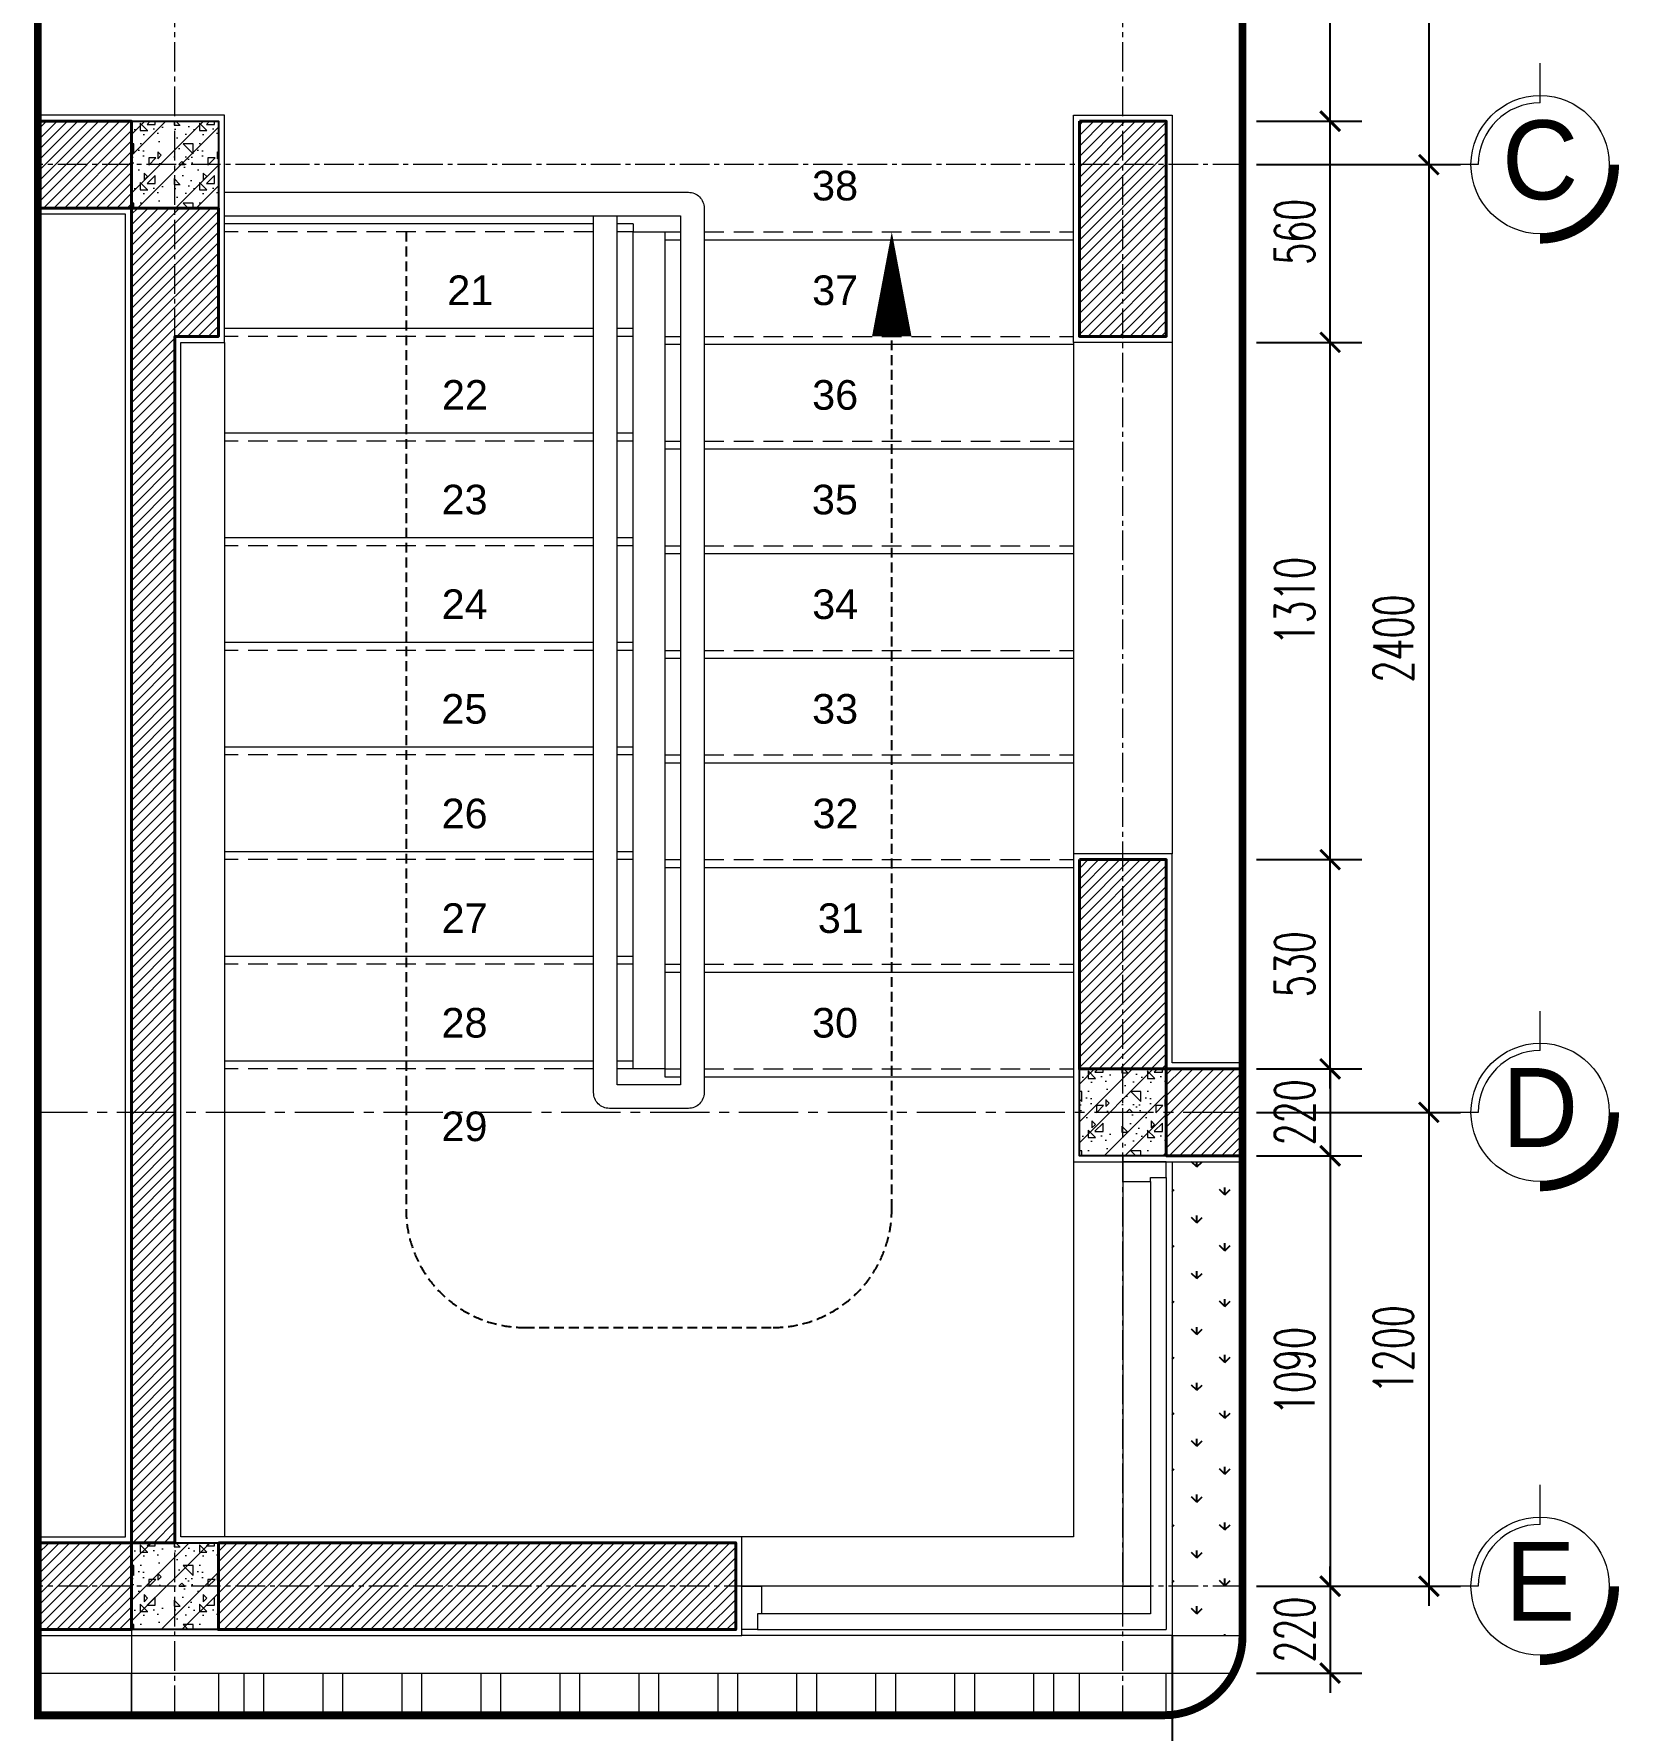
# Model space of a CAD drawing. Header units: millimetres. Extents: x -229618 to 2906, y -178063 to 96806.
# Drawn here: x -137444 to -133430, y -56448 to -52152 of the extents above; entities that cross this region are included whole.
import ezdxf
from ezdxf.enums import TextEntityAlignment as Align

# ---------------------------------------------------------------- set-up
doc = ezdxf.new("R2010")
doc.units = ezdxf.units.MM
doc.header["$LTSCALE"] = 200
doc.header["$MEASUREMENT"] = 0
doc.header["$PDMODE"] = 3
doc.header["$PDSIZE"] = 50
doc.linetypes.add('CENTER2', pattern=[1.125, 0.75, -0.125, 0.125, -0.125])
doc.linetypes.add('DASHED2', pattern=[0.375, 0.25, -0.125])
doc.layers.get('0').update_dxf_attribs({"color": 95, "linetype": 'CONTINUOUS'})
doc.layers.get('DEFPOINTS').update_dxf_attribs({"linetype": 'CONTINUOUS'})
for name, color, linetype, lineweight in [('cat', 1, 'CONTINUOUS', 40), ('hatch', 250, 'CONTINUOUS', 5), ('khuat', 8, 'DASHED2', 15), ('nho', 252, 'CONTINUOUS', 15), ('thay', 7, 'CONTINUOUS', 18), ('tim', 18, 'CENTER2', 9)]:
    doc.layers.add(name, color=color, linetype=linetype, lineweight=lineweight)
for name, color, linetype in [('Cayxanh', 99, 'CONTINUOUS'), ('COT', 2, 'CONTINUOUS'), ('DIM', 251, 'CONTINUOUS'), ('MANH', 9, 'CONTINUOUS'), ('TEXT', 33, 'CONTINUOUS'), ('VAT-LIEU', 251, 'CONTINUOUS')]:
    doc.layers.add(name, color=color, linetype=linetype)
doc.styles.add('Aria H iso', font='Vharial_0.ttf')
doc.styles.add('Arial iso', font='vnarial_0.ttf')
doc.styles.add('dam', font='Vhavanb_0.ttf', dxfattribs={"width": 0.9, "height": 450})
doc.styles.add('Scale', font='vnsimli.shx', dxfattribs={"width": 0.65, "bigfont": 'bigfont.shx'})
doc.dimstyles.new('Scale', dxfattribs={"dimscale": 75, "dimtxt": 2, "dimasz": 1, "dimexe": 1.6, "dimexo": 0, "dimgap": 0.8, "dimtad": 1, "dimdec": 0, "dimzin": 0, "dimdsep": 46, "dimtxsty": 'Scale', "dimblk": 'ARCHTICK', "dimcen": 0.1, "dimdle": 1, "dimclrd": 256, "dimclre": 256, "dimclrt": 3, "dimadec": 0, "dimazin": 0, "dimtfac": 1, "dimtdec": 0, "dimtix": 1, "dimtmove": 2, "dimatfit": 3, "dimldrblk": 'ARCHTICK', "dimfxl": 0, "dimtolj": 1, "dimtzin": 0, "dimarcsym": 0})
pattern_1 = [(0, (124.94, 19.25), (0, 150), [0, -150]), (0, (18.97, 84.1), (0, 150), [0, -150]), (0, (23.67, 57.69), (0, 150), [0, -150]), (0, (76.5, 70.01), (0, 150), [0, -150]), (0, (48.03, 113.15), (0, 150), [0, -150]), (0, (40.4, 94.07), (0, 150), [0, -150]), (0, (53.9, 126.06), (0, 150), [0, -150]), (0, (33.06, 138.68), (0, 150), [0, -150]), (0, (61.83, 105.81), (0, 150), [0, -150]), (0, (13.69, 106.4), (0, 150), [0, -150]), (0, (109.68, 106.99), (0, 150), [0, -150]), (0, (131.4, 111.1), (0, 150), [0, -150]), (0, (120.24, 95.83), (0, 150), [0, -150]), (0, (123.47, 75.3), (0, 150), [0, -150]), (0, (84.43, 93.2), (0, 150), [0, -150]), (0, (83.26, 51.82), (0, 150), [0, -150]), (0, (83.26, 38.9), (0, 150), [0, -150]), (0, (12.22, 35.97), (0, 150), [0, -150]), (0, (71.52, 53.58), (0, 150), [0, -150]), (0, (72.1, 3.7), (0, 150), [0, -150]), (0, (55.96, 35.68), (0, 150), [0, -150]), (0, (57.13, 21), (0, 150), [0, -150]), (0, (37.76, 10.15), (0, 150), [0, -150]), (0, (47.74, 30.1), (0, 150), [0, -150]), (0, (40.7, 36.27), (0, 150), [0, -150]), (45, (119.99, 31.66), (0, 150.00005), [12, -200.1321]), (135, (128.47, 40.14), (-150.00005, 0), [12, -200.1321]), (270, (119.99, 48.63), (150, -3e-14), [16.97055, -133.02945]), (180, (114.78, 33.57), (-2e-14, -150), [18, -132]), (270, (96.78, 33.57), (150, -3e-14), [18, -132]), (45, (96.78, 15.57), (0, 150.00005), [25.4559, -186.6762]), (90, (59.27, 43.94), (-150, 9e-15), [25.2, -124.8]), (180, (59.27, 69.14), (-2e-14, -150), [25.2, -124.8]), (315, (34.07, 69.14), (150.00005, -3e-14), [35.6382, -176.4939]), (135, (37.92, 16.97), (-150.00005, 0), [10.5, -201.6321]), (225, (30.5, 24.39), (-2e-14, -150.00005), [10.5, -201.6321]), (0, (23.08, 16.97), (0, 150), [14.84925, -135.15075]), (0, (92.75, 118.38), (0, 150), [20.625, -129.375]), (90, (113.38, 118.38), (-150, 9e-15), [20.625, -129.375]), (225, (113.38, 139), (-2e-14, -150.00005), [29.1681, -182.96385]), (270, (75.4, 121.36), (150, -3e-14), [18.75, -131.25]), (0, (75.4, 102.61), (0, 150), [18.75, -131.25]), (135, (94.16, 102.61), (-150.00005, 0), [26.51655, -185.61555]), (45, (84.95, 127.14), (0, 150.00005), [12.75, -199.3821]), (135, (93.96, 136.16), (-150.00005, 0), [12.75, -199.3821]), (270, (84.95, 145.17), (150, -3e-14), [18.0312, -131.9688]), (135, (26.05, 116.34), (-150.00005, 0), [21.21315, -190.9188]), (0, (11.05, 116.34), (0, 150), [15, -135]), (270, (11.05, 131.34), (150, -3e-14), [15, -135]), (45, (0, 0), (-74.24621, 74.24621), []), (45, (52.5, 0), (-74.24621, 74.24621), [])]

# ---------------------------------------------------------------- blocks, each defined once
blk = doc.blocks.new('tr')
at = {"layer": 'thay', "ltscale": 600}
for p, q in [((0, -200), (0, 0)), ((313.2, -513.2), (513.2, -513.2))]:
    blk.add_line(p, q, dxfattribs=at)
at = {"layer": 'thay', "ltscale": 600, "const_width": 50}
blk.add_lwpolyline([(-375, -513.2, 0.414214), (0, -888.2, 0.414214)], format="xyb", dxfattribs=at)
at = {"layer": 'thay', "ltscale": 600}
blk.add_circle((0, -513.2), 350, dxfattribs=at)
blk.add_arc((0, -513.2), 313.2, 0, 90, dxfattribs=at)
at = {"layer": 'TEXT', "linetype": 'Continuous', "style": 'Aria H iso'}
blk.add_attdef('A', text='', height=350, dxfattribs=at).set_placement((0, -670.6), align=Align.CENTER)
blk = doc.blocks.new('_ArchTick')
at = {"color": 0, "linetype": 'ByBlock', "const_width": 0.15}
blk.add_lwpolyline([(-0.5, -0.5), (0.5, 0.5)], dxfattribs=at)
blk = doc.blocks.new('*D1089')
at = {"layer": 'DEFPOINTS', "color": 0}
for p in [(-134348.2, -50683.4), (-134348.2, -52483.4), (-133911.6, -52483.4)]:
    blk.add_point(p, dxfattribs=at)
at = {"layer": 'DIM', "lineweight": -2}
for p, q in [((-133911.6, -50633.4), (-133911.6, -52533.4)), ((-134348.2, -50683.4), (-133831.6, -50683.4)), ((-134348.2, -52483.4), (-133831.6, -52483.4))]:
    blk.add_line(p, q, dxfattribs=at)
at = {"layer": 'DIM', "lineweight": -2, "xscale": 50, "yscale": 50, "zscale": 50}
for p, rotation in [((-133911.6, -50683.4), 90), ((-133911.6, -52483.4), 270)]:
    blk.add_blockref('_ArchTick', p, dxfattribs=dict(at, rotation=rotation))
at = {"layer": 'DIM', "color": 3, "insert": (-134001.6, -51583.4), "char_height": 100, "attachment_point": 5, "rotation": 90, "style": 'Scale'}
blk.add_mtext('\\A1;1800', dxfattribs=at)
blk = doc.blocks.new('*D1090')
at = {"layer": 'DEFPOINTS', "color": 0}
for p in [(-134348.2, -52483.4), (-134348.2, -54883.4), (-133911.6, -54883.4)]:
    blk.add_point(p, dxfattribs=at)
at = {"layer": 'DIM', "lineweight": -2}
for p, q in [((-133911.6, -52433.4), (-133911.6, -54933.4)), ((-134348.2, -52483.4), (-133831.6, -52483.4)), ((-134348.2, -54883.4), (-133831.6, -54883.4))]:
    blk.add_line(p, q, dxfattribs=at)
at = {"layer": 'DIM', "lineweight": -2, "xscale": 50, "yscale": 50, "zscale": 50}
for p, rotation in [((-133911.6, -52483.4), 90), ((-133911.6, -54883.4), 270)]:
    blk.add_blockref('_ArchTick', p, dxfattribs=dict(at, rotation=rotation))
at = {"layer": 'DIM', "color": 3, "insert": (-134001.6, -53683.4), "char_height": 100, "attachment_point": 5, "rotation": 90, "style": 'Scale'}
blk.add_mtext('\\A1;2400', dxfattribs=at)
blk = doc.blocks.new('*D1091')
at = {"layer": 'DEFPOINTS', "color": 0}
for p in [(-134348.2, -54883.4), (-134348.2, -56083.4), (-133911.6, -56083.4)]:
    blk.add_point(p, dxfattribs=at)
at = {"layer": 'DIM', "lineweight": -2}
for p, q in [((-133911.6, -54833.4), (-133911.6, -56133.4)), ((-134348.2, -54883.4), (-133831.6, -54883.4)), ((-134348.2, -56083.4), (-133831.6, -56083.4))]:
    blk.add_line(p, q, dxfattribs=at)
at = {"layer": 'DIM', "lineweight": -2, "xscale": 50, "yscale": 50, "zscale": 50}
for p, rotation in [((-133911.6, -54883.4), 90), ((-133911.6, -56083.4), 270)]:
    blk.add_blockref('_ArchTick', p, dxfattribs=dict(at, rotation=rotation))
at = {"layer": 'DIM', "color": 3, "insert": (-134001.6, -55483.4), "char_height": 100, "attachment_point": 5, "rotation": 90, "style": 'Scale'}
blk.add_mtext('\\A1;1200', dxfattribs=at)
blk = doc.blocks.new('*D1097')
at = {"layer": 'DEFPOINTS', "color": 0}
for p in [(-134561.6, -56208.4), (-134686.6, -56579.9), (-134561.6, -56738.3)]:
    blk.add_point(p, dxfattribs=at)
at = {"layer": 'DIM', "lineweight": -2}
for p, q in [((-134561.6, -56208.4), (-134561.6, -56818.3)), ((-134686.6, -56579.9), (-134686.6, -56818.3)), ((-134686.6, -56738.3), (-134736.6, -56738.3)), ((-134686.6, -56738.3), (-134561.6, -56738.3)), ((-134561.6, -56738.3), (-134511.6, -56738.3))]:
    blk.add_line(p, q, dxfattribs=at)
at = {"layer": 'DIM', "lineweight": -2, "xscale": 50, "yscale": 50, "zscale": 50}
blk.add_blockref('_ArchTick', (-134686.6, -56738.3), dxfattribs=at)
at = {"layer": 'DIM', "lineweight": -2, "xscale": 50, "yscale": 50, "zscale": 50, "rotation": 180}
blk.add_blockref('_ArchTick', (-134561.6, -56738.3), dxfattribs=at)
at = {"layer": 'DIM', "color": 3, "insert": (-134624.1, -56648.3), "char_height": 100, "attachment_point": 5, "style": 'Scale'}
blk.add_mtext('\\A1;125', dxfattribs=at)
blk = doc.blocks.new('*D1109')
at = {"layer": 'DEFPOINTS', "color": 0}
for p in [(-134348.2, -54243.4), (-134161.6, -54243.4), (-134348.2, -54773.4)]:
    blk.add_point(p, dxfattribs=at)
at = {"layer": 'DIM', "lineweight": -2}
for p, q in [((-134161.6, -54823.4), (-134161.6, -54193.4)), ((-134348.2, -54243.4), (-134081.6, -54243.4)), ((-134348.2, -54773.4), (-134081.6, -54773.4))]:
    blk.add_line(p, q, dxfattribs=at)
at = {"layer": 'DIM', "lineweight": -2, "xscale": 50, "yscale": 50, "zscale": 50}
for p, rotation in [((-134161.6, -54243.4), 90), ((-134161.6, -54773.4), 270)]:
    blk.add_blockref('_ArchTick', p, dxfattribs=dict(at, rotation=rotation))
at = {"layer": 'DIM', "color": 3, "insert": (-134251.6, -54508.4), "char_height": 100, "attachment_point": 5, "rotation": 90, "style": 'Scale'}
blk.add_mtext('\\A1;530', dxfattribs=at)
blk = doc.blocks.new('*D1110')
at = {"layer": 'DEFPOINTS', "color": 0}
for p in [(-134348.2, -54773.4), (-134348.2, -54993.4), (-134161.6, -54993.4)]:
    blk.add_point(p, dxfattribs=at)
at = {"layer": 'DIM', "lineweight": -2}
for p, q in [((-134161.6, -54773.4), (-134161.6, -54723.4)), ((-134348.2, -54773.4), (-134081.6, -54773.4)), ((-134161.6, -54773.4), (-134161.6, -54993.4)), ((-134348.2, -54993.4), (-134081.6, -54993.4)), ((-134161.6, -54993.4), (-134161.6, -55043.4))]:
    blk.add_line(p, q, dxfattribs=at)
at = {"layer": 'DIM', "lineweight": -2, "xscale": 50, "yscale": 50, "zscale": 50}
for p, rotation in [((-134161.6, -54773.4), 270), ((-134161.6, -54993.4), 90)]:
    blk.add_blockref('_ArchTick', p, dxfattribs=dict(at, rotation=rotation))
at = {"layer": 'DIM', "color": 3, "insert": (-134251.6, -54883.4), "char_height": 100, "attachment_point": 5, "rotation": 90, "style": 'Scale'}
blk.add_mtext('\\A1;220', dxfattribs=at)
blk = doc.blocks.new('*D1111')
at = {"layer": 'DEFPOINTS', "color": 0}
for p in [(-134348.2, -54993.4), (-134348.2, -56083.4), (-134161.6, -56083.4)]:
    blk.add_point(p, dxfattribs=at)
at = {"layer": 'DIM', "lineweight": -2}
for p, q in [((-134161.6, -54943.4), (-134161.6, -56133.4)), ((-134348.2, -54993.4), (-134081.6, -54993.4)), ((-134348.2, -56083.4), (-134081.6, -56083.4))]:
    blk.add_line(p, q, dxfattribs=at)
at = {"layer": 'DIM', "lineweight": -2, "xscale": 50, "yscale": 50, "zscale": 50}
for p, rotation in [((-134161.6, -54993.4), 90), ((-134161.6, -56083.4), 270)]:
    blk.add_blockref('_ArchTick', p, dxfattribs=dict(at, rotation=rotation))
at = {"layer": 'DIM', "color": 3, "insert": (-134251.6, -55538.4), "char_height": 100, "attachment_point": 5, "rotation": 90, "style": 'Scale'}
blk.add_mtext('\\A1;1090', dxfattribs=at)
blk = doc.blocks.new('*D1112')
at = {"layer": 'DEFPOINTS', "color": 0}
for p in [(-134348.2, -56083.4), (-134348.2, -56303.4), (-134161.6, -56303.4)]:
    blk.add_point(p, dxfattribs=at)
at = {"layer": 'DIM', "lineweight": -2}
for p, q in [((-134161.6, -56083.4), (-134161.6, -56033.4)), ((-134348.2, -56083.4), (-134081.6, -56083.4)), ((-134161.6, -56083.4), (-134161.6, -56303.4)), ((-134348.2, -56303.4), (-134081.6, -56303.4)), ((-134161.6, -56303.4), (-134161.6, -56353.4))]:
    blk.add_line(p, q, dxfattribs=at)
at = {"layer": 'DIM', "lineweight": -2, "xscale": 50, "yscale": 50, "zscale": 50}
for p, rotation in [((-134161.6, -56083.4), 270), ((-134161.6, -56303.4), 90)]:
    blk.add_blockref('_ArchTick', p, dxfattribs=dict(at, rotation=rotation))
at = {"layer": 'DIM', "color": 3, "insert": (-134251.6, -56193.4), "char_height": 100, "attachment_point": 5, "rotation": 90, "style": 'Scale'}
blk.add_mtext('\\A1;220', dxfattribs=at)
blk = doc.blocks.new('*D1113')
at = {"layer": 'DEFPOINTS', "color": 0}
for p in [(-134348.2, -52933.4), (-134161.6, -52933.4), (-134348.2, -54243.4)]:
    blk.add_point(p, dxfattribs=at)
at = {"layer": 'DIM', "lineweight": -2}
for p, q in [((-134161.6, -54293.4), (-134161.6, -52883.4)), ((-134348.2, -52933.4), (-134081.6, -52933.4)), ((-134348.2, -54243.4), (-134081.6, -54243.4))]:
    blk.add_line(p, q, dxfattribs=at)
at = {"layer": 'DIM', "lineweight": -2, "xscale": 50, "yscale": 50, "zscale": 50}
for p, rotation in [((-134161.6, -52933.4), 90), ((-134161.6, -54243.4), 270)]:
    blk.add_blockref('_ArchTick', p, dxfattribs=dict(at, rotation=rotation))
at = {"layer": 'DIM', "color": 3, "insert": (-134251.6, -53588.4), "char_height": 100, "attachment_point": 5, "rotation": 90, "style": 'Scale'}
blk.add_mtext('\\A1;1310', dxfattribs=at)
blk = doc.blocks.new('*D1114')
at = {"layer": 'DEFPOINTS', "color": 0}
for p in [(-134348.2, -52373.4), (-134161.6, -52373.4), (-134348.2, -52933.4)]:
    blk.add_point(p, dxfattribs=at)
at = {"layer": 'DIM', "lineweight": -2}
for p, q in [((-134161.6, -52983.4), (-134161.6, -52323.4)), ((-134348.2, -52373.4), (-134081.6, -52373.4)), ((-134348.2, -52933.4), (-134081.6, -52933.4))]:
    blk.add_line(p, q, dxfattribs=at)
at = {"layer": 'DIM', "lineweight": -2, "xscale": 50, "yscale": 50, "zscale": 50}
for p, rotation in [((-134161.6, -52373.4), 90), ((-134161.6, -52933.4), 270)]:
    blk.add_blockref('_ArchTick', p, dxfattribs=dict(at, rotation=rotation))
at = {"layer": 'DIM', "color": 3, "insert": (-134251.6, -52653.4), "char_height": 100, "attachment_point": 5, "rotation": 90, "style": 'Scale'}
blk.add_mtext('\\A1;560', dxfattribs=at)
blk = doc.blocks.new('*D1115')
at = {"layer": 'DEFPOINTS', "color": 0}
for p in [(-134348.2, -50808.4), (-134161.6, -50808.4), (-134348.2, -52373.4)]:
    blk.add_point(p, dxfattribs=at)
at = {"layer": 'DIM', "lineweight": -2}
for p, q in [((-134161.6, -52423.4), (-134161.6, -50758.4)), ((-134348.2, -50808.4), (-134081.6, -50808.4)), ((-134348.2, -52373.4), (-134081.6, -52373.4))]:
    blk.add_line(p, q, dxfattribs=at)
at = {"layer": 'DIM', "lineweight": -2, "xscale": 50, "yscale": 50, "zscale": 50}
for p, rotation in [((-134161.6, -50808.4), 90), ((-134161.6, -52373.4), 270)]:
    blk.add_blockref('_ArchTick', p, dxfattribs=dict(at, rotation=rotation))
at = {"layer": 'DIM', "color": 3, "insert": (-134251.6, -51590.9), "char_height": 100, "attachment_point": 5, "rotation": 90, "style": 'Scale'}
blk.add_mtext('\\A1;1565', dxfattribs=at)

msp = doc.modelspace()

# ---------------------------------------------------------------- hatches: boundary and pattern name
at = {"layer": 'Cayxanh', "linetype": 'Continuous'}
h = msp.add_hatch(dxfattribs=at)
h.set_pattern_fill('GRASS', color=256, scale=100, style=0)
h.set_pattern_definition([(90, (-141358.14, 136109.234), (70.710678, 70.710678), [18.75, -122.671356]), (135, (-141358.14, 136109.23), (70.71068, 70.71068), [18.75, -81.25]), (45, (-141358.14, 136109.23), (70.71068, -70.71068), [18.75, -81.25])])
h.paths.add_polyline_path([(-134561.6, -55008.4), (-134383.5, -55008.4), (-134383.5, -56083.4), (-134561.6, -56083.4)])
h.paths.add_polyline_path([(-134561.6, -56083.4), (-134383.5, -56083.4), (-134383.5, -56208.4), (-134561.6, -56208.4)])
at = {"layer": 'hatch', "linetype": 'Continuous'}
h = msp.add_hatch(dxfattribs=at)
h.set_pattern_fill('ANSI31', color=256, scale=150, style=0)
h.paths.add_polyline_path([(-137433.8, -55973.4), (-137196.6, -55973.4), (-137196.6, -56193.4), (-137433.8, -56193.4)])
h.paths.add_polyline_path([(-137433.8, -52373.4), (-137196.6, -52373.4), (-137196.6, -52593.4), (-137433.8, -52593.4)])
h.paths.add_polyline_path([(-136976.6, -55973.4), (-135666.6, -55973.4), (-135666.6, -56193.4), (-136976.6, -56193.4)])
h.paths.add_polyline_path([(-137196.6, -52593.4), (-136976.6, -52593.4), (-136976.6, -52918.4), (-137086.6, -52918.4), (-137086.6, -55973.4), (-137196.6, -55973.4)])
h = msp.add_hatch(dxfattribs=at)
h.set_pattern_fill('BT', color=256, scale=150, style=0)
h.set_pattern_definition(pattern_1)
h.paths.add_polyline_path([(-136976.6, -52593.4), (-137196.6, -52593.4), (-137196.6, -52373.4), (-136976.6, -52373.4)])
h = msp.add_hatch(dxfattribs=at)
h.set_pattern_fill('ANSI31', color=256, scale=150, style=0)
h.paths.add_polyline_path([(-134796.6, -52373.4), (-134576.6, -52373.4), (-134576.6, -52918.4), (-134796.6, -52918.4)])
h = msp.add_hatch(dxfattribs=at)
h.set_pattern_fill('ANSI31', color=256, scale=150, style=0)
h.paths.add_polyline_path([(-134576.6, -54773.4), (-134383.5, -54773.4), (-134383.5, -54993.4), (-134576.6, -54993.4)])
h.paths.add_polyline_path([(-134796.6, -54243.4), (-134796.6, -54773.4), (-134576.6, -54773.4), (-134576.6, -54243.4)])
h = msp.add_hatch(dxfattribs=at)
h.set_pattern_fill('BT', color=256, scale=150, style=0)
h.set_pattern_definition(pattern_1)
h.paths.add_polyline_path([(-134576.6, -54773.4), (-134576.6, -54993.4), (-134796.6, -54993.4), (-134796.6, -54773.4)])
h = msp.add_hatch(dxfattribs=at)
h.set_pattern_fill('BT', color=256, scale=150, style=0)
h.set_pattern_definition(pattern_1)
h.paths.add_polyline_path([(-137196.6, -56193.4), (-137196.6, -55973.4), (-136976.6, -55973.4), (-136976.6, -56193.4)])

# ---------------------------------------------------------------- linework, layer by layer
at = {"layer": 'cat'}
for points in [[(-137433.8, -52373.4), (-137196.6, -52373.4), (-137196.6, -52593.4), (-137433.8, -52593.4)], [(-134383.5, -54993.4), (-134576.6, -54993.4), (-134576.6, -54773.4), (-134383.5, -54773.4)], [(-137433.8, -55973.4), (-137196.6, -55973.4), (-137196.6, -56193.4), (-137433.8, -56193.4)]]:
    msp.add_lwpolyline(points, dxfattribs=at)
for points in [[(-134796.6, -52373.4), (-134576.6, -52373.4), (-134576.6, -52918.4), (-134796.6, -52918.4)], [(-137196.6, -52593.4), (-136976.6, -52593.4), (-136976.6, -52918.4), (-137086.6, -52918.4), (-137086.6, -55973.4), (-137196.6, -55973.4)], [(-136976.6, -55973.4), (-135666.6, -55973.4), (-135666.6, -56193.4), (-136976.6, -56193.4)]]:
    msp.add_lwpolyline(points, close=True, dxfattribs=at)
at = {"layer": 'cat', "linetype": 'Continuous'}
msp.add_lwpolyline([(-134796.6, -54243.4), (-134796.6, -54773.4), (-134576.6, -54773.4), (-134576.6, -54243.4), (-134796.6, -54243.4)], dxfattribs=at)
at = {"layer": 'COT', "linetype": 'Continuous'}
for points in [[(-137196.6, -52593.4), (-137196.6, -52373.4), (-136976.6, -52373.4), (-136976.6, -52593.4)], [(-134796.6, -54773.4), (-134576.6, -54773.4), (-134576.6, -54993.4), (-134796.6, -54993.4)], [(-137196.6, -55973.4), (-136976.6, -55973.4), (-136976.6, -56193.4), (-137196.6, -56193.4)]]:
    msp.add_lwpolyline(points, close=True, dxfattribs=at)
at = {"layer": 'hatch'}
for points in [[(-137433.8, -56208.4), (-135651.6, -56208.4), (-135651.6, -55958.4), (-137071.6, -55958.4), (-137071.6, -52933.4), (-136961.6, -52933.4), (-136961.6, -52358.4), (-137433.8, -52358.4)], [(-137433.8, -55958.4), (-137211.6, -55958.4), (-137211.6, -52608.4), (-137433.8, -52608.4)], [(-134383.5, -54758.4), (-134561.6, -54758.4), (-134561.6, -54228.4), (-134811.6, -54228.4), (-134811.6, -55008.4), (-134383.5, -55008.4)]]:
    msp.add_lwpolyline(points, dxfattribs=at)
msp.add_lwpolyline([(-134811.6, -52358.4), (-134561.6, -52358.4), (-134561.6, -52933.4), (-134811.6, -52933.4)], close=True, dxfattribs=at)
at = {"layer": 'hatch', "linetype": 'Continuous'}
msp.add_lwpolyline([(-135271.6, -52918.4, 100, 0, 0), (-135271.6, -52653.4, 0, 0, 0)], format="xyseb", dxfattribs=at)
at = {"layer": 'khuat'}
for p, q in [((-136026.6, -52653.4), (-136961.6, -52653.4)), ((-135926.6, -52653.4), (-135966.6, -52653.4)), ((-135846.6, -52653.4), (-135806.6, -52653.4)), ((-135746.6, -52653.4), (-134811.6, -52653.4)), ((-136026.6, -52918.4), (-136961.6, -52918.4)), ((-135926.6, -52918.4), (-135966.6, -52918.4)), ((-135846.6, -52918.4), (-135806.6, -52918.4)), ((-135746.6, -52918.4), (-134811.6, -52918.4)), ((-136026.6, -53183.4), (-136961.6, -53183.4)), ((-135926.6, -53183.4), (-135966.6, -53183.4)), ((-135846.6, -53183.4), (-135806.6, -53183.4)), ((-135746.6, -53183.4), (-134811.6, -53183.4)), ((-136026.6, -53448.4), (-136961.6, -53448.4)), ((-135926.6, -53448.4), (-135966.6, -53448.4)), ((-135846.6, -53448.4), (-135806.6, -53448.4)), ((-135746.6, -53448.4), (-134811.6, -53448.4)), ((-136026.6, -53713.4), (-136961.6, -53713.4)), ((-135926.6, -53713.4), (-135966.6, -53713.4)), ((-135846.6, -53713.4), (-135806.6, -53713.4)), ((-135746.6, -53713.4), (-134811.6, -53713.4)), ((-136026.6, -53978.4), (-136961.6, -53978.4)), ((-135926.6, -53978.4), (-135966.6, -53978.4)), ((-135846.6, -53978.4), (-135806.6, -53978.4)), ((-135746.6, -53978.4), (-134811.6, -53978.4)), ((-136026.6, -54243.4), (-136961.6, -54243.4)), ((-135926.6, -54243.4), (-135966.6, -54243.4)), ((-135846.6, -54243.4), (-135806.6, -54243.4)), ((-135746.6, -54243.4), (-134811.6, -54243.4)), ((-136026.6, -54508.4), (-136961.6, -54508.4)), ((-135926.6, -54508.4), (-135966.6, -54508.4)), ((-135846.6, -54508.4), (-135806.6, -54508.4)), ((-135746.6, -54508.4), (-134811.6, -54508.4)), ((-136026.6, -54773.4), (-136961.6, -54773.4)), ((-135926.6, -54773.4), (-135966.6, -54773.4)), ((-135846.6, -54773.4), (-135806.6, -54773.4)), ((-135746.6, -54773.4), (-134811.6, -54773.4))]:
    msp.add_line(p, q, dxfattribs=at)
at = {"layer": 'khuat', "color": 5, "ltscale": 2, "const_width": 20}
msp.add_lwpolyline([(-134383.5, -50512.5), (-137233.8, -50512.5, 0.414214), (-137433.8, -50712.5), (-137433.8, -56410.3), (-134583.5, -56410.3, 0.414214), (-134383.5, -56210.3)], format="xyb", close=True, dxfattribs=at)
at = {"layer": 'nho', "linetype": 'Continuous'}
for p, q in [((-134576.6, -55048.4), (-134576.6, -56193.4)), ((-135611.6, -56193.4), (-134576.6, -56193.4)), ((-136911.6, -56410.3), (-136911.6, -56303.4)), ((-136861.6, -56410.3), (-136861.6, -56303.4)), ((-136711.6, -56410.3), (-136711.6, -56303.4)), ((-136661.6, -56410.3), (-136661.6, -56303.4)), ((-136511.6, -56410.3), (-136511.6, -56303.4)), ((-136461.6, -56410.3), (-136461.6, -56303.4)), ((-136311.6, -56410.3), (-136311.6, -56303.4)), ((-136261.6, -56410.3), (-136261.6, -56303.4)), ((-136111.6, -56410.3), (-136111.6, -56303.4)), ((-136061.6, -56410.3), (-136061.6, -56303.4)), ((-135911.6, -56410.3), (-135911.6, -56303.4)), ((-135861.6, -56410.3), (-135861.6, -56303.4)), ((-135711.6, -56410.3), (-135711.6, -56303.4)), ((-135661.6, -56410.3), (-135661.6, -56303.4)), ((-135511.6, -56410.3), (-135511.6, -56303.4)), ((-135461.6, -56410.3), (-135461.6, -56303.4)), ((-135311.6, -56410.3), (-135311.6, -56303.4)), ((-135261.6, -56410.3), (-135261.6, -56303.4)), ((-135111.6, -56410.3), (-135111.6, -56303.4)), ((-135061.6, -56410.3), (-135061.6, -56303.4)), ((-134911.6, -56410.3), (-134911.6, -56303.4)), ((-134861.6, -56410.3), (-134861.6, -56303.4)), ((-134796.6, -56410.3), (-134796.6, -56303.4)), ((-134576.6, -56410.3), (-134576.6, -56303.4))]:
    msp.add_line(p, q, dxfattribs=at)
msp.add_lwpolyline([(-136961.6, -52553.4), (-135786.6, -52553.4, -0.414214), (-135746.6, -52593.4), (-135746.6, -54833.4, -0.414214), (-135786.6, -54873.4), (-135986.6, -54873.4, -0.414214), (-136026.6, -54833.4), (-136026.6, -52613.4)], format="xyb", dxfattribs=at)
for points in [[(-136961.6, -52613.4), (-135806.6, -52613.4), (-135806.6, -54813.4), (-135966.6, -54813.4), (-135966.6, -52613.4)], [(-134686.6, -54993.4), (-134686.6, -56083.4), (-135666.6, -56083.4)], [(-134616.6, -55058.4), (-134616.6, -56153.4), (-135611.6, -56153.4)], [(-137196.6, -56193.4), (-137196.6, -56410.3)], [(-137196.6, -56410.3), (-137196.6, -56303.4), (-136976.6, -56303.4), (-136976.6, -56410.3)]]:
    msp.add_lwpolyline(points, dxfattribs=at)
for points in [[(-134616.6, -55058.4), (-134616.6, -55048.4), (-134576.6, -55048.4), (-134576.6, -55008.4), (-134686.6, -55008.4), (-134686.6, -55058.4)], [(-135601.6, -56153.4), (-135611.6, -56153.4), (-135611.6, -56193.4), (-135651.6, -56193.4), (-135651.6, -56083.4), (-135601.6, -56083.4)], [(-134686.6, -56083.4), (-134616.6, -56083.4), (-134616.6, -56153.4), (-134686.6, -56153.4)]]:
    msp.add_lwpolyline(points, close=True, dxfattribs=at)
at = {"layer": 'thay'}
for p, q in [((-136026.6, -52633.4), (-136961.6, -52633.4)), ((-135926.6, -52633.4), (-135966.6, -52633.4)), ((-135926.6, -52633.4), (-135926.6, -52653.4)), ((-135846.6, -52673.4), (-135806.6, -52673.4)), ((-135746.6, -52673.4), (-134811.6, -52673.4)), ((-136026.6, -52898.4), (-136961.6, -52898.4)), ((-135926.6, -52898.4), (-135966.6, -52898.4)), ((-135846.6, -52938.4), (-135806.6, -52938.4)), ((-135746.6, -52938.4), (-134811.6, -52938.4)), ((-136026.6, -53163.4), (-136961.6, -53163.4)), ((-135926.6, -53163.4), (-135966.6, -53163.4)), ((-135846.6, -53203.4), (-135806.6, -53203.4)), ((-135746.6, -53203.4), (-134811.6, -53203.4)), ((-136026.6, -53428.4), (-136961.6, -53428.4)), ((-135926.6, -53428.4), (-135966.6, -53428.4)), ((-135846.6, -53468.4), (-135806.6, -53468.4)), ((-135746.6, -53468.4), (-134811.6, -53468.4)), ((-136026.6, -53693.4), (-136961.6, -53693.4)), ((-135926.6, -53693.4), (-135966.6, -53693.4)), ((-135846.6, -53733.4), (-135806.6, -53733.4)), ((-135746.6, -53733.4), (-134811.6, -53733.4)), ((-136026.6, -53958.4), (-136961.6, -53958.4)), ((-135926.6, -53958.4), (-135966.6, -53958.4)), ((-135846.6, -53998.4), (-135806.6, -53998.4)), ((-135746.6, -53998.4), (-134811.6, -53998.4)), ((-136026.6, -54223.4), (-136961.6, -54223.4)), ((-135926.6, -54223.4), (-135966.6, -54223.4)), ((-135846.6, -54263.4), (-135806.6, -54263.4)), ((-135746.6, -54263.4), (-134811.6, -54263.4)), ((-136026.6, -54488.4), (-136961.6, -54488.4)), ((-135926.6, -54488.4), (-135966.6, -54488.4)), ((-135846.6, -54528.4), (-135806.6, -54528.4)), ((-135746.6, -54528.4), (-134811.6, -54528.4)), ((-136026.6, -54753.4), (-136961.6, -54753.4)), ((-135926.6, -54753.4), (-135966.6, -54753.4)), ((-135846.6, -54773.4), (-135846.6, -54793.4)), ((-135846.6, -54793.4), (-135806.6, -54793.4)), ((-135746.6, -54793.4), (-134811.6, -54793.4))]:
    msp.add_line(p, q, dxfattribs=at)
at = {"layer": 'thay', "linetype": 'Continuous'}
msp.add_line((-136961.6, -52933.4), (-136961.6, -55958.4), dxfattribs=at)
msp.add_lwpolyline([(-135926.6, -52653.4), (-135846.6, -52653.4), (-135846.6, -54773.4), (-135926.6, -54773.4)], close=True, dxfattribs=at)
for points in [[(-134811.6, -52933.4), (-134811.6, -54228.4)], [(-134561.6, -52933.4), (-134561.6, -54228.4)], [(-134811.6, -55008.4), (-134811.6, -55958.4), (-135651.6, -55958.4)], [(-134561.6, -55008.4), (-134561.6, -56208.4), (-135651.6, -56208.4)], [(-134561.6, -55008.4), (-134561.6, -56208.4), (-134383.5, -56208.4)], [(-137433.8, -56303.4), (-134406.5, -56303.4)]]:
    msp.add_lwpolyline(points, dxfattribs=at)
at = {"layer": 'tim', "ltscale": 0.5}
for p, q in [((-137086.6, -56410.3), (-137086.6, -50512.5)), ((-134686.6, -56410.3), (-134686.6, -50512.5)), ((-134383.5, -52483.4), (-137433.8, -52483.4)), ((-134383.5, -56083.4), (-137433.8, -56083.4))]:
    msp.add_line(p, q, dxfattribs=at)
at = {"layer": 'tim'}
msp.add_line((-134383.5, -54883.4), (-137433.8, -54883.4), dxfattribs=at)
at = {"layer": 'VAT-LIEU', "linetype": 'DASHED2', "ltscale": 0.5}
msp.add_lwpolyline([(-136501.6, -52653.4), (-136501.6, -55128.4, 0.414214), (-136201.6, -55428.4), (-135571.6, -55428.4, 0.414214), (-135271.6, -55128.4), (-135271.6, -52653.4)], format="xyb", dxfattribs=at)

# ---------------------------------------------------------------- block references
at = {"layer": 'MANH', "xscale": 0.5, "yscale": 0.5, "zscale": 0.5, "rotation": 90}
for p in [(-133886.6, -52483.4), (-133886.6, -54883.4), (-133886.6, -56083.4)]:
    msp.add_blockref('tr', p, dxfattribs=at)

# ---------------------------------------------------------------- texts
at = {"layer": 'TEXT', "linetype": 'Continuous', "style": 'dam'}
for s, p in [('c', (-133630, -52471.1)), ('d', (-133630, -54871.1)), ('e', (-133630, -56071.1))]:
    msp.add_text(s, height=200, dxfattribs=at).set_placement(p, align=Align.MIDDLE)
at = {"layer": 'TEXT', "style": 'Arial iso'}
for s, p in [('38', (-135473.5, -52574)), ('21', (-136397.1, -52839)), ('37', (-135473.3, -52839)), ('22', (-136410.7, -53104)), ('36', (-135473.3, -53104)), ('23', (-136411.6, -53369)), ('35', (-135473.9, -53369)), ('24', (-136411.3, -53634)), ('34', (-135473.1, -53634)), ('25', (-136412.1, -53899)), ('33', (-135473.4, -53899)), ('26', (-136411.5, -54164)), ('32', (-135472.5, -54164)), ('27', (-136411.5, -54429)), ('31', (-135458.9, -54429)), ('28', (-136411.8, -54694)), ('30', (-135473.5, -54694)), ('29', (-136411.8, -54956.3))]:
    msp.add_text(s, height=75, dxfattribs=at).set_placement(p)

# ---------------------------------------------------------------- dimensions: what is measured, and where the dimension line sits
at = {"layer": 'DIM'}
for base, p1, p2, angle, picture, middle in [((-133911.6, -52483.4), (-134348.2, -50683.4), (-134348.2, -52483.4), 90, '*D1089', (-134001.6, -51583.4)), ((-134161.6, -50808.4), (-134348.2, -52373.4), (-134348.2, -50808.4), 90, '*D1115', (-134251.6, -51590.9)), ((-134161.6, -52373.4), (-134348.2, -52933.4), (-134348.2, -52373.4), 90, '*D1114', (-134251.6, -52653.4)), ((-133911.6, -54883.4), (-134348.2, -52483.4), (-134348.2, -54883.4), 90, '*D1090', (-134001.6, -53683.4)), ((-134161.6, -52933.4), (-134348.2, -54243.4), (-134348.2, -52933.4), 90, '*D1113', (-134251.6, -53588.4)), ((-134161.6, -54243.4), (-134348.2, -54773.4), (-134348.2, -54243.4), 90, '*D1109', (-134251.6, -54508.4)), ((-134161.6, -54993.4), (-134348.2, -54773.4), (-134348.2, -54993.4), 90, '*D1110', (-134251.6, -54883.4)), ((-133911.6, -56083.4), (-134348.2, -54883.4), (-134348.2, -56083.4), 90, '*D1091', (-134001.6, -55483.4)), ((-134161.6, -56083.4), (-134348.2, -54993.4), (-134348.2, -56083.4), 90, '*D1111', (-134251.6, -55538.4)), ((-134161.6, -56303.4), (-134348.2, -56083.4), (-134348.2, -56303.4), 90, '*D1112', (-134251.6, -56193.4)), ((-134561.6, -56738.3), (-134686.6, -56579.9), (-134561.6, -56208.4), 180, '*D1097', (-134624.1, -56648.3))]:
    dim = msp.add_linear_dim(base=base, p1=p1, p2=p2, angle=angle, dimstyle='Scale', override={"dimscale": 50}, dxfattribs=at)
    dim.commit()
    dim.dimension.update_dxf_attribs({"geometry": picture, "text_midpoint": middle})

doc.saveas('drawing.dxf')
